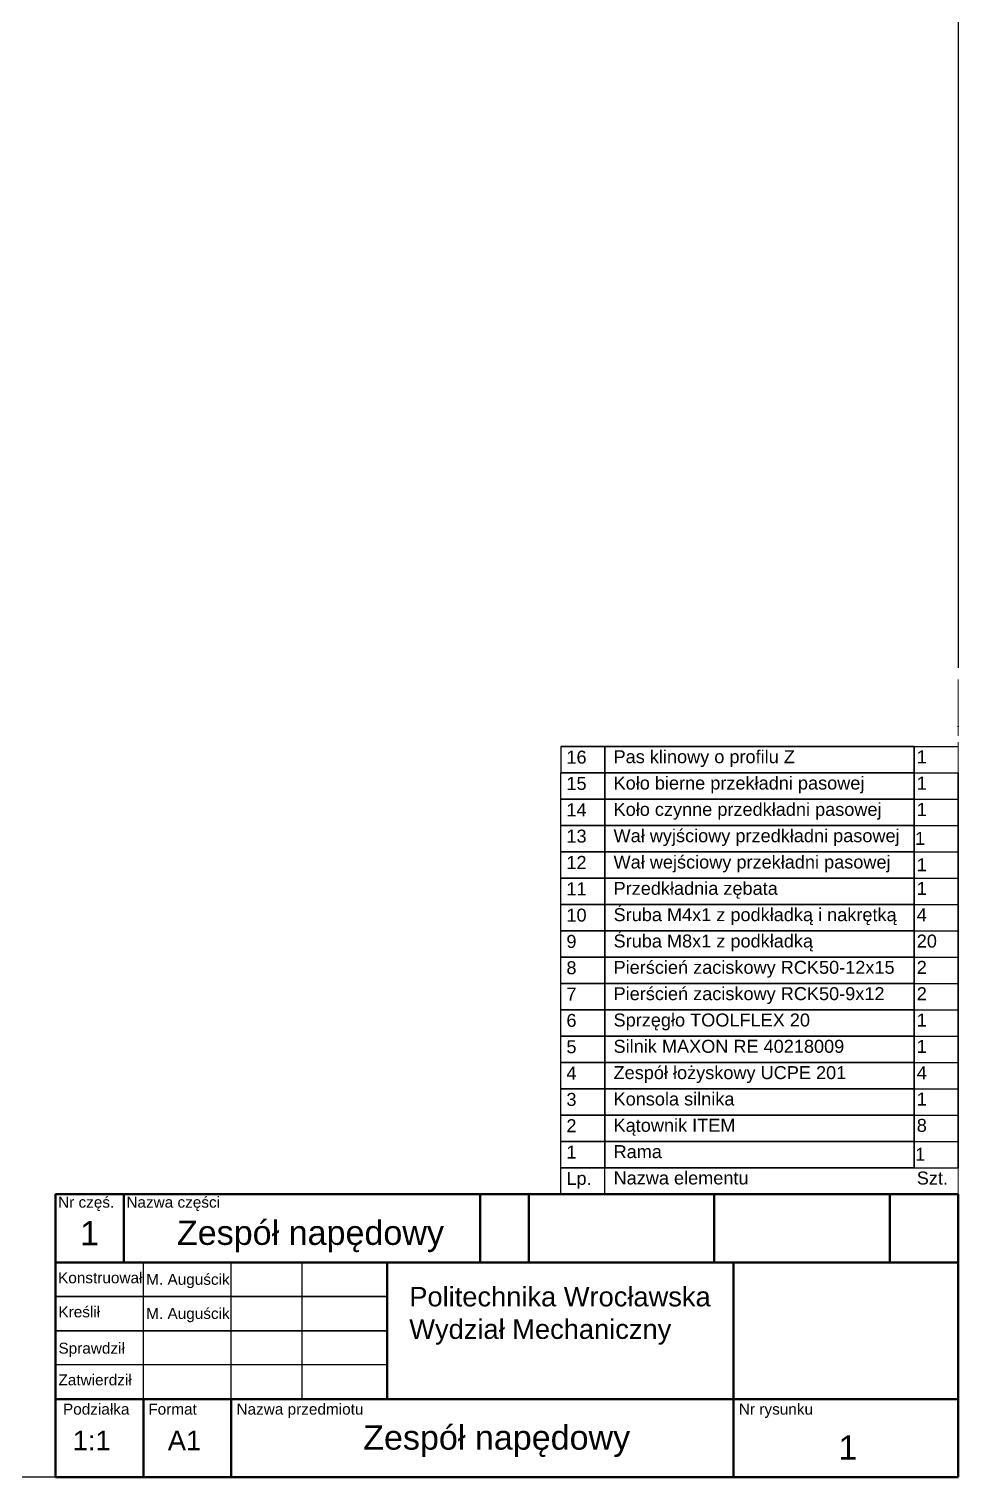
# Model space of a CAD drawing. Header units: millimetres. Extents: x -3183 to 3067, y 1033 to 2218.
# Drawn here: x -1307.2 to -1116.7, y 1611.3 to 1908.3 of the extents above; entities that cross this region are included whole.
import ezdxf

# ---------------------------------------------------------------- set-up
doc = ezdxf.new("R2010")
doc.units = ezdxf.units.MM
doc.linetypes.add('KRESKAKROPKA2', pattern=[12.7, 6.35, -3.175, 0, -3.175])
for name, color, linetype, lineweight in [('ciagla cienka', 7, 'Continuous', 25), ('ciagla normalna', 7, 'Continuous', 50), ('Default', 7, 'Continuous', 30), ('oś', 7, 'KRESKAKROPKA2', 13)]:
    doc.layers.add(name, color=color, linetype=linetype, lineweight=lineweight)
doc.styles.add('Annotative', font='arial.ttf')
doc.styles.get("Standard").update_dxf_attribs({"font": 'arial.ttf'})

msp = doc.modelspace()

# ---------------------------------------------------------------- linework, layer by layer
for p, q in [((-1116.74988, 2205.34293), (-1116.74986, 1777.34293)), ((-1198.18031, 1761.14293), (-1189.18031, 1761.14293)), ((-1125.74988, 1761.14293), (-1198.18031, 1761.14293)), ((-1198.18031, 1761.14293), (-1198.18031, 1755.74293)), ((-1189.18031, 1761.14293), (-1189.18031, 1755.74293)), ((-1189.18031, 1755.74293), (-1189.18031, 1761.14293)), ((-1189.18031, 1761.14293), (-1125.74988, 1761.14293)), ((-1125.74988, 1761.14293), (-1125.74988, 1755.74293)), ((-1125.74988, 1755.74293), (-1125.74988, 1761.14293)), ((-1125.74988, 1761.14293), (-1116.74988, 1761.14293)), ((-1198.18031, 1750.34293), (-1198.18031, 1755.74293)), ((-1198.18031, 1755.74293), (-1189.18031, 1755.74293)), ((-1125.74988, 1755.74293), (-1198.18031, 1755.74293)), ((-1189.18031, 1755.74293), (-1189.18031, 1750.34293)), ((-1189.18031, 1750.34293), (-1189.18031, 1755.74293)), ((-1189.18031, 1755.74293), (-1125.74988, 1755.74293)), ((-1125.74988, 1755.74293), (-1125.74988, 1750.34293)), ((-1125.74988, 1750.34293), (-1125.74988, 1755.74293)), ((-1125.74988, 1755.74293), (-1116.74988, 1755.74293)), ((-1116.74988, 1755.74293), (-1116.74988, 1750.34293)), ((-1116.74988, 1750.34293), (-1116.74988, 1755.74293)), ((-1198.18031, 1744.94293), (-1198.18031, 1750.34293)), ((-1198.18031, 1750.34293), (-1189.18031, 1750.34293)), ((-1125.74988, 1750.34293), (-1198.18031, 1750.34293)), ((-1189.18031, 1750.34293), (-1189.18031, 1744.94293)), ((-1189.18031, 1744.94293), (-1189.18031, 1750.34293)), ((-1189.18031, 1750.34293), (-1125.74988, 1750.34293)), ((-1125.74988, 1750.34293), (-1125.74988, 1744.94293)), ((-1125.74988, 1744.94293), (-1125.74988, 1750.34293)), ((-1125.74988, 1750.34293), (-1116.74988, 1750.34293)), ((-1116.74988, 1750.34293), (-1116.74988, 1744.94293)), ((-1116.74988, 1744.94293), (-1116.74988, 1750.34293)), ((-1198.18031, 1739.54293), (-1198.18031, 1744.94293)), ((-1198.18031, 1744.94293), (-1189.18031, 1744.94293)), ((-1125.74988, 1744.94293), (-1198.18031, 1744.94293)), ((-1189.18031, 1744.94293), (-1189.18031, 1739.54293)), ((-1189.18031, 1739.54293), (-1189.18031, 1744.94293)), ((-1189.18031, 1744.94293), (-1125.74988, 1744.94293)), ((-1125.74988, 1744.94293), (-1125.74988, 1739.54293)), ((-1125.74988, 1739.54293), (-1125.74988, 1744.94293)), ((-1125.74988, 1744.94293), (-1116.74988, 1744.94293)), ((-1116.74988, 1744.94293), (-1116.74988, 1739.54293)), ((-1116.74988, 1739.54293), (-1116.74988, 1744.94293)), ((-1198.18031, 1734.14293), (-1198.18031, 1739.54293)), ((-1198.18031, 1739.54293), (-1189.18031, 1739.54293)), ((-1125.74988, 1739.54293), (-1198.18031, 1739.54293)), ((-1189.18031, 1739.54293), (-1189.18031, 1734.14293)), ((-1189.18031, 1734.14293), (-1189.18031, 1739.54293)), ((-1189.18031, 1739.54293), (-1125.74988, 1739.54293)), ((-1125.74988, 1739.54293), (-1125.74988, 1734.14293)), ((-1125.74988, 1734.14293), (-1125.74988, 1739.54293)), ((-1125.74988, 1739.54293), (-1116.74988, 1739.54293)), ((-1116.74988, 1739.54293), (-1116.74988, 1734.14293)), ((-1116.74988, 1734.14293), (-1116.74988, 1739.54293)), ((-1198.18031, 1728.74293), (-1198.18031, 1734.14293)), ((-1198.18031, 1734.14293), (-1189.18031, 1734.14293)), ((-1125.74988, 1734.14293), (-1198.18031, 1734.14293)), ((-1189.18031, 1734.14293), (-1189.18031, 1728.74293)), ((-1189.18031, 1728.74293), (-1189.18031, 1734.14293)), ((-1189.18031, 1734.14293), (-1125.74988, 1734.14293)), ((-1125.74988, 1734.14293), (-1125.74988, 1728.74293)), ((-1125.74988, 1728.74293), (-1125.74988, 1734.14293)), ((-1125.74988, 1734.14293), (-1116.74988, 1734.14293)), ((-1125.74988, 1734.14293), (-1125.74988, 1728.74293)), ((-1125.74988, 1728.74293), (-1125.74988, 1734.14293)), ((-1116.74988, 1734.14293), (-1116.74988, 1728.74293)), ((-1116.74988, 1728.74293), (-1116.74988, 1734.14293)), ((-1198.18031, 1723.34293), (-1198.18031, 1728.74293)), ((-1198.18031, 1728.74293), (-1189.18031, 1728.74293)), ((-1125.74988, 1728.74293), (-1198.18031, 1728.74293)), ((-1125.74988, 1728.74293), (-1198.18031, 1728.74293)), ((-1189.18031, 1728.74293), (-1189.18031, 1723.34293)), ((-1189.18031, 1723.34293), (-1189.18031, 1728.74293)), ((-1189.18031, 1728.74293), (-1125.74988, 1728.74293)), ((-1189.18031, 1728.74293), (-1125.74988, 1728.74293)), ((-1125.74988, 1728.74293), (-1125.74988, 1723.34293)), ((-1125.74988, 1723.34293), (-1125.74988, 1728.74293)), ((-1125.74988, 1728.74293), (-1116.74988, 1728.74293)), ((-1125.74988, 1728.74293), (-1125.74988, 1723.34293)), ((-1125.74988, 1723.34293), (-1125.74988, 1728.74293)), ((-1125.74988, 1728.74293), (-1116.74988, 1728.74293)), ((-1116.74988, 1728.74293), (-1116.74988, 1723.34293)), ((-1116.74988, 1723.34293), (-1116.74988, 1728.74293)), ((-1198.18031, 1717.94293), (-1198.18031, 1723.34293)), ((-1198.18031, 1723.34293), (-1189.18031, 1723.34293)), ((-1125.74988, 1723.34293), (-1198.18031, 1723.34293)), ((-1125.74988, 1723.34293), (-1198.18031, 1723.34293)), ((-1189.18031, 1723.34293), (-1189.18031, 1717.94293)), ((-1189.18031, 1717.94293), (-1189.18031, 1723.34293)), ((-1189.18031, 1723.34293), (-1125.74988, 1723.34293)), ((-1189.18031, 1723.34293), (-1125.74988, 1723.34293)), ((-1125.74988, 1723.34293), (-1125.74988, 1717.94293)), ((-1125.74988, 1717.94293), (-1125.74988, 1723.34293)), ((-1125.74988, 1723.34293), (-1116.74988, 1723.34293)), ((-1125.74988, 1723.34293), (-1125.74988, 1717.94293)), ((-1125.74988, 1717.94293), (-1125.74988, 1723.34293)), ((-1125.74988, 1723.34293), (-1116.74988, 1723.34293)), ((-1116.74988, 1723.34293), (-1116.74988, 1717.94293)), ((-1116.74988, 1717.94293), (-1116.74988, 1723.34293)), ((-1198.18031, 1712.54293), (-1198.18031, 1717.94293)), ((-1198.18031, 1717.94293), (-1189.18031, 1717.94293)), ((-1125.74988, 1717.94293), (-1198.18031, 1717.94293)), ((-1125.74988, 1717.94293), (-1198.18031, 1717.94293)), ((-1189.18031, 1717.94293), (-1189.18031, 1712.54293)), ((-1189.18031, 1712.54293), (-1189.18031, 1717.94293)), ((-1189.18031, 1717.94293), (-1125.74988, 1717.94293)), ((-1189.18031, 1717.94293), (-1125.74988, 1717.94293)), ((-1125.74988, 1717.94293), (-1125.74988, 1712.54293)), ((-1125.74988, 1712.54293), (-1125.74988, 1717.94293)), ((-1125.74988, 1717.94293), (-1116.74988, 1717.94293)), ((-1125.74988, 1717.94293), (-1125.74988, 1712.54293)), ((-1125.74988, 1712.54293), (-1125.74988, 1717.94293)), ((-1125.74988, 1717.94293), (-1125.74988, 1712.54293)), ((-1125.74988, 1712.54293), (-1125.74988, 1717.94293)), ((-1125.74988, 1717.94293), (-1116.74988, 1717.94293)), ((-1116.74988, 1717.94293), (-1116.74988, 1712.54293)), ((-1116.74988, 1712.54293), (-1116.74988, 1717.94293)), ((-1116.74988, 1717.94293), (-1116.74988, 1712.54293)), ((-1116.74988, 1712.54293), (-1116.74988, 1717.94293)), ((-1198.18031, 1707.14293), (-1198.18031, 1712.54293)), ((-1198.18031, 1712.54293), (-1189.18031, 1712.54293)), ((-1125.74988, 1712.54293), (-1198.18031, 1712.54293)), ((-1125.74988, 1712.54293), (-1198.18031, 1712.54293)), ((-1189.18031, 1712.54293), (-1189.18031, 1707.14293)), ((-1189.18031, 1707.14293), (-1189.18031, 1712.54293)), ((-1189.18031, 1712.54293), (-1125.74988, 1712.54293)), ((-1189.18031, 1712.54293), (-1125.74988, 1712.54293)), ((-1125.74988, 1712.54293), (-1125.74988, 1707.14293)), ((-1125.74988, 1707.14293), (-1125.74988, 1712.54293)), ((-1125.74988, 1712.54293), (-1116.74988, 1712.54293)), ((-1125.74988, 1712.54293), (-1125.74988, 1707.14293)), ((-1125.74988, 1707.14293), (-1125.74988, 1712.54293)), ((-1125.74988, 1712.54293), (-1116.74988, 1712.54293)), ((-1116.74988, 1712.54293), (-1116.74988, 1707.14293)), ((-1116.74988, 1707.14293), (-1116.74988, 1712.54293)), ((-1116.74988, 1712.54293), (-1116.74988, 1707.14293)), ((-1116.74988, 1707.14293), (-1116.74988, 1712.54293)), ((-1198.18031, 1701.74293), (-1198.18031, 1707.14293)), ((-1198.18031, 1707.14293), (-1189.18031, 1707.14293)), ((-1125.74988, 1707.14293), (-1198.18031, 1707.14293)), ((-1125.74988, 1707.14293), (-1198.18031, 1707.14293)), ((-1189.18031, 1707.14293), (-1189.18031, 1701.74293)), ((-1189.18031, 1701.74293), (-1189.18031, 1707.14293)), ((-1189.18031, 1707.14293), (-1125.74988, 1707.14293)), ((-1189.18031, 1707.14293), (-1125.74988, 1707.14293)), ((-1125.74988, 1707.14293), (-1125.74988, 1701.74293)), ((-1125.74988, 1701.74293), (-1125.74988, 1707.14293)), ((-1125.74988, 1707.14293), (-1116.74988, 1707.14293)), ((-1125.74988, 1707.14293), (-1125.74988, 1701.74293)), ((-1125.74988, 1701.74293), (-1125.74988, 1707.14293)), ((-1125.74988, 1707.14293), (-1116.74988, 1707.14293)), ((-1116.74988, 1707.14293), (-1116.74988, 1701.74293)), ((-1116.74988, 1701.74293), (-1116.74988, 1707.14293)), ((-1116.74988, 1707.14293), (-1116.74988, 1701.74293)), ((-1116.74988, 1701.74293), (-1116.74988, 1707.14293)), ((-1198.18031, 1696.34293), (-1198.18031, 1701.74293)), ((-1198.18031, 1701.74293), (-1189.18031, 1701.74293)), ((-1125.74988, 1701.74293), (-1198.18031, 1701.74293)), ((-1125.74988, 1701.74293), (-1198.18031, 1701.74293)), ((-1189.18031, 1701.74293), (-1189.18031, 1696.34293)), ((-1189.18031, 1696.34293), (-1189.18031, 1701.74293)), ((-1189.18031, 1701.74293), (-1125.74988, 1701.74293)), ((-1189.18031, 1701.74293), (-1125.74988, 1701.74293)), ((-1125.74988, 1701.74293), (-1125.74988, 1696.34293)), ((-1125.74988, 1696.34293), (-1125.74988, 1701.74293)), ((-1125.74988, 1701.74293), (-1116.74988, 1701.74293)), ((-1125.74988, 1701.74293), (-1125.74988, 1696.34293)), ((-1125.74988, 1696.34293), (-1125.74988, 1701.74293)), ((-1125.74988, 1701.74293), (-1116.74988, 1701.74293)), ((-1116.74988, 1701.74293), (-1116.74988, 1696.34293)), ((-1116.74988, 1696.34293), (-1116.74988, 1701.74293)), ((-1116.74988, 1701.74293), (-1116.74988, 1696.34293)), ((-1116.74988, 1696.34293), (-1116.74988, 1701.74293)), ((-1198.18031, 1690.94293), (-1198.18031, 1696.34293)), ((-1198.18031, 1696.34293), (-1189.18031, 1696.34293)), ((-1125.74988, 1696.34293), (-1198.18031, 1696.34293)), ((-1125.74988, 1696.34293), (-1198.18031, 1696.34293)), ((-1189.18031, 1696.34293), (-1189.18031, 1690.94293)), ((-1189.18031, 1690.94293), (-1189.18031, 1696.34293)), ((-1189.18031, 1696.34293), (-1125.74988, 1696.34293)), ((-1189.18031, 1696.34293), (-1125.74988, 1696.34293)), ((-1125.74988, 1696.34293), (-1125.74988, 1690.94293)), ((-1125.74988, 1690.94293), (-1125.74988, 1696.34293)), ((-1125.74988, 1696.34293), (-1116.74988, 1696.34293)), ((-1125.74988, 1696.34293), (-1125.74988, 1690.94293)), ((-1125.74988, 1690.94293), (-1125.74988, 1696.34293)), ((-1125.74988, 1696.34293), (-1116.74988, 1696.34293)), ((-1116.74988, 1696.34293), (-1116.74988, 1690.94293)), ((-1116.74988, 1690.94293), (-1116.74988, 1696.34293)), ((-1116.74988, 1696.34293), (-1116.74988, 1690.94293)), ((-1116.74988, 1690.94293), (-1116.74988, 1696.34293)), ((-1198.18031, 1685.54293), (-1198.18031, 1690.94293)), ((-1198.18031, 1690.94293), (-1189.18031, 1690.94293)), ((-1125.74988, 1690.94293), (-1198.18031, 1690.94293)), ((-1125.74988, 1690.94293), (-1198.18031, 1690.94293)), ((-1189.18031, 1690.94293), (-1189.18031, 1685.54293)), ((-1189.18031, 1685.54293), (-1189.18031, 1690.94293)), ((-1189.18031, 1690.94293), (-1125.74988, 1690.94293)), ((-1189.18031, 1690.94293), (-1125.74988, 1690.94293)), ((-1125.74988, 1690.94293), (-1125.74988, 1685.54293)), ((-1125.74988, 1685.54293), (-1125.74988, 1690.94293)), ((-1125.74988, 1690.94293), (-1116.74988, 1690.94293)), ((-1125.74988, 1690.94293), (-1125.74988, 1685.54293)), ((-1125.74988, 1685.54293), (-1125.74988, 1690.94293)), ((-1125.74988, 1690.94293), (-1116.74988, 1690.94293)), ((-1116.74988, 1690.94293), (-1116.74988, 1685.54293)), ((-1116.74988, 1685.54293), (-1116.74988, 1690.94293)), ((-1116.74988, 1690.94293), (-1116.74988, 1685.54293)), ((-1116.74988, 1685.54293), (-1116.74988, 1690.94293)), ((-1198.18031, 1680.14293), (-1198.18031, 1685.54293)), ((-1198.18031, 1685.54293), (-1189.18031, 1685.54293)), ((-1125.74988, 1685.54293), (-1198.18031, 1685.54293)), ((-1189.18031, 1685.54293), (-1189.18031, 1680.14293)), ((-1189.18031, 1680.14293), (-1189.18031, 1685.54293)), ((-1189.18031, 1685.54293), (-1125.74988, 1685.54293)), ((-1125.74988, 1685.54293), (-1125.74988, 1680.14293)), ((-1125.74988, 1680.14293), (-1125.74988, 1685.54293)), ((-1125.74988, 1685.54293), (-1116.74988, 1685.54293)), ((-1116.74988, 1685.54293), (-1116.74988, 1680.14293)), ((-1116.74988, 1680.14293), (-1116.74988, 1685.54293)), ((-1198.18031, 1674.74293), (-1198.18031, 1680.14293)), ((-1198.18031, 1680.14293), (-1189.18031, 1680.14293)), ((-1125.74988, 1680.14293), (-1198.18031, 1680.14293)), ((-1189.18031, 1680.14293), (-1189.18031, 1674.74293)), ((-1189.18031, 1674.74293), (-1189.18031, 1680.14293)), ((-1189.18031, 1680.14293), (-1125.74988, 1680.14293)), ((-1125.74988, 1680.14293), (-1125.74988, 1674.74293)), ((-1125.74988, 1674.74293), (-1125.74988, 1680.14293)), ((-1125.74988, 1680.14293), (-1116.74988, 1680.14293)), ((-1125.74988, 1680.14293), (-1125.74988, 1674.74293)), ((-1125.74988, 1674.74293), (-1125.74988, 1680.14293)), ((-1116.74988, 1680.14293), (-1116.74988, 1674.74293)), ((-1116.74988, 1674.74293), (-1116.74988, 1680.14293)), ((-1116.74988, 1680.14293), (-1116.74988, 1674.74293)), ((-1116.74988, 1674.74293), (-1116.74988, 1680.14293)), ((-1198.18031, 1669.34293), (-1198.18031, 1674.74293)), ((-1198.18031, 1674.74293), (-1189.18031, 1674.74293)), ((-1125.74988, 1674.74293), (-1198.18031, 1674.74293)), ((-1189.18031, 1669.34293), (-1189.18031, 1674.74293)), ((-1189.18031, 1674.74293), (-1125.74988, 1674.74293)), ((-1125.74988, 1674.74293), (-1116.74988, 1674.74293)), ((-1301.74988, 1611.34293), (-1957.74988, 1611.34293))]:
    msp.add_line(p, q)
at = {"layer": 'ciagla cienka'}
for p, q in [((-1283.74988, 1627.34293), (-1283.74988, 1655.34293)), ((-1265.74988, 1627.34293), (-1265.74988, 1655.34293)), ((-1251.24988, 1655.34293), (-1251.24988, 1627.34293))]:
    msp.add_line(p, q, dxfattribs=at)
for points in [[(-1301.74988, 1655.34293), (-1233.74988, 1655.34293), (-1233.74988, 1648.34293), (-1301.74988, 1648.34293)], [(-1301.74988, 1648.34293), (-1233.74988, 1648.34293), (-1233.74988, 1641.34293), (-1301.74988, 1641.34293)], [(-1301.74988, 1641.34293), (-1233.74988, 1641.34293), (-1233.74988, 1634.34293), (-1301.74988, 1634.34293)]]:
    msp.add_lwpolyline(points, close=True, dxfattribs=at)
at = {"layer": 'ciagla normalna'}
for points in [[(-1116.74988, 1611.34293), (-1301.74988, 1611.34293), (-1301.74988, 1669.34293), (-1116.74988, 1669.34293)], [(-1301.74988, 1669.34293), (-1287.74988, 1669.34293), (-1287.74988, 1655.34293), (-1301.74988, 1655.34293)], [(-1214.74988, 1669.34293), (-1287.74988, 1669.34293), (-1287.74988, 1655.34293), (-1214.74988, 1655.34293)], [(-1204.74988, 1669.34293), (-1214.74988, 1669.34293), (-1214.74988, 1655.34293), (-1204.74988, 1655.34293)], [(-1166.74988, 1669.34293), (-1204.74988, 1669.34293), (-1204.74988, 1655.34293), (-1166.74988, 1655.34293)], [(-1130.74988, 1669.34293), (-1166.74988, 1669.34293), (-1166.74988, 1655.34293), (-1130.74988, 1655.34293)], [(-1116.74988, 1669.34293), (-1130.74988, 1669.34293), (-1130.74988, 1655.34293), (-1116.74988, 1655.34293)], [(-1301.74988, 1655.34293), (-1116.74988, 1655.34293), (-1116.74988, 1627.34293), (-1301.74988, 1627.34293)], [(-1301.74988, 1627.34293), (-1233.74988, 1627.34293), (-1233.74988, 1655.34293), (-1301.74988, 1655.34293)], [(-1116.74988, 1627.34293), (-1162.74988, 1627.34293), (-1162.74988, 1655.34293), (-1116.74988, 1655.34293)], [(-1301.74988, 1627.34293), (-1283.74988, 1627.34293), (-1283.74988, 1611.34293), (-1301.74988, 1611.34293)], [(-1283.74988, 1627.34293), (-1265.74988, 1627.34293), (-1265.74988, 1611.34293), (-1283.74988, 1611.34293)], [(-1116.74988, 1611.34293), (-1162.74988, 1611.34293), (-1162.74988, 1627.34293), (-1116.74988, 1627.34293)]]:
    msp.add_lwpolyline(points, close=True, dxfattribs=at)
at = {"layer": 'Default', "color": 7, "linetype": 'Continuous'}
for p, q in [((-1198.18031, 1761.14293), (-1125.74988, 1761.14293)), ((-1198.18031, 1755.74293), (-1125.74988, 1755.74293)), ((-1198.18031, 1750.34293), (-1125.74988, 1750.34293)), ((-1198.18031, 1744.94293), (-1125.74988, 1744.94293)), ((-1198.18031, 1739.54293), (-1125.74988, 1739.54293)), ((-1198.18031, 1734.14293), (-1125.74988, 1734.14293)), ((-1198.18031, 1728.74293), (-1125.74988, 1728.74293)), ((-1198.18031, 1728.74293), (-1125.74988, 1728.74293)), ((-1198.18031, 1723.34293), (-1125.74988, 1723.34293)), ((-1198.18031, 1723.34293), (-1125.74988, 1723.34293)), ((-1198.18031, 1717.94293), (-1125.74988, 1717.94293)), ((-1198.18031, 1717.94293), (-1125.74988, 1717.94293)), ((-1198.18031, 1712.54293), (-1125.74988, 1712.54293)), ((-1198.18031, 1712.54293), (-1125.74988, 1712.54293)), ((-1198.18031, 1707.14293), (-1125.74988, 1707.14293)), ((-1198.18031, 1707.14293), (-1125.74988, 1707.14293)), ((-1198.18031, 1701.74293), (-1125.74988, 1701.74293)), ((-1198.18031, 1701.74293), (-1125.74988, 1701.74293)), ((-1198.18031, 1696.34293), (-1125.74988, 1696.34293)), ((-1198.18031, 1696.34293), (-1125.74988, 1696.34293)), ((-1198.18031, 1690.94293), (-1125.74988, 1690.94293)), ((-1198.18031, 1690.94293), (-1125.74988, 1690.94293)), ((-1198.18031, 1685.54293), (-1125.74988, 1685.54293)), ((-1198.18031, 1680.14293), (-1125.74988, 1680.14293)), ((-1198.18031, 1674.74293), (-1125.74988, 1674.74293))]:
    msp.add_line(p, q, dxfattribs=at)
at = {"layer": 'oś'}
for p, q in [((-1116.74988, 1755.74293), (-1116.74986, 1777.34293)), ((-1116.74987, 1766.54293), (-1116.74987, 1769.70335)), ((-1116.74987, 1766.54293), (-1116.74987, 1763.39477)), ((-1116.74988, 1674.74293), (-1116.74988, 1669.34293))]:
    msp.add_line(p, q, dxfattribs=at)

# ---------------------------------------------------------------- texts
at = {"char_height": 1.9, "attachment_point": 1, "style": 'Annotative'}
for s, insert, width in [('{\\H1.4x;16}', (-1197.03384, 1760.32812), 8.7261353), ('{\\H1.4x;Pas klinowy o profilu Z}', (-1187.36856, 1760.41383), 59.8884565), ('{\\H1.4x;1}', (-1125.21215, 1760.39901), 8.8906936), ('{\\H1.4x;15}', (-1197.03384, 1754.92812), 8.7261353), ('{\\H1.4x;Koło bierne przekładni pasowej}', (-1187.36856, 1755.01383), 59.8884565), ('{\\H1.4x;1}', (-1125.21215, 1754.99901), 8.8906936), ('{\\H1.4x;14}', (-1197.03384, 1749.52812), 8.7261353), ('{\\H1.4x;Koło czynne przedkładni pasowej}', (-1187.36856, 1749.61383), 59.8884565), ('{\\H1.4x;1}', (-1125.21215, 1749.59901), 8.7261353), ('{\\H1.4x;13}', (-1197.03384, 1744.12812), 8.7261353), ('{\\H1.4x;Wał wyjściowy przedkładni pasowej}', (-1187.36856, 1744.21383), 59.8884565), ('{\\H1.4x;1}', (-1125.572, 1743.66516), 8.7261353), ('{\\H1.4x;12}', (-1197.03384, 1738.72812), 8.7261353), ('{\\H1.4x;Wał wejściowy przekładni pasowej}', (-1187.36856, 1738.81383), 59.8884565), ('{\\H1.4x;1}', (-1125.22177, 1738.26517), 8.7261353), ('{\\H1.4x;11}', (-1197.03384, 1733.32812), 8.7261353), ('{\\H1.4x;Przedkładnia zębata}', (-1187.36856, 1733.41383), 59.8884565), ('{\\H1.4x;1}', (-1125.21215, 1733.39901), 8.7261353), ('{\\H1.4x;Śruba M4x1 z podkładką i nakrętką}', (-1187.36856, 1728.01383), 59.8884565), ('{\\H1.4x;10}', (-1197.03384, 1727.92812), 8.7261353), ('{\\H1.4x;4}', (-1125.21215, 1727.99901), 8.7261353), ('{\\H1.4x;Śruba M8x1 z podkładką}', (-1187.36856, 1722.61383), 59.8884565), ('{\\H1.4x;20}', (-1125.21215, 1722.59901), 8.7261353), ('{\\H1.4x;9}', (-1197.03384, 1722.52812), 8.7261353), ('{\\H1.4x;8}', (-1197.03384, 1717.12812), 8.7261353), ('{\\H1.4x;Pierścień zaciskowy RCK50-12x15}', (-1187.36856, 1717.21383), 59.8884565), ('{\\H1.4x;2}', (-1125.21215, 1717.19901), 8.7261353), ('{\\H1.4x;7}', (-1197.03384, 1711.72812), 8.7261353), ('{\\H1.4x;Pierścień zaciskowy RCK50-9x12}', (-1187.36856, 1711.81383), 59.8884565), ('{\\H1.4x;2}', (-1125.21215, 1711.79901), 8.7261353), ('{\\H1.4x;6}', (-1197.03384, 1706.32812), 8.7261353), ('{\\H1.4x;Sprzęgło TOOLFLEX 20}', (-1187.36856, 1706.41383), 59.8884565), ('{\\H1.4x;1}', (-1125.21215, 1706.39901), 8.7261353), ('{\\H1.4x;5}', (-1197.03384, 1700.92812), 8.7261353), ('{\\H1.4x;Silnik MAXON RE 40218009}', (-1187.36856, 1701.01383), 59.8884565), ('{\\H1.4x;1}', (-1125.21215, 1700.99901), 8.7261353), ('{\\H1.4x;4}', (-1197.03384, 1695.52812), 8.7261353), ('{\\H1.4x;Zespół łożyskowy UCPE 201}', (-1187.36856, 1695.61383), 59.8884565), ('{\\H1.4x;4}', (-1125.21215, 1695.59901), 8.7261353), ('{\\H1.4x;3}', (-1197.03384, 1690.12812), 8.7261353), ('{\\H1.4x;Konsola silnika}', (-1187.36856, 1690.21383), 59.8884565), ('{\\H1.4x;1}', (-1125.21215, 1690.19901), 8.7261353), ('{\\H1.4x;2}', (-1197.03384, 1684.72812), 8.7261353), ('{\\H1.4x;Kątownik ITEM}', (-1187.36856, 1684.81383), 59.8884565), ('{\\H1.4x;8}', (-1125.21215, 1684.79901), 8.7261353), ('{\\H1.4x;1}', (-1197.03384, 1679.32812), 8.7261353), ('{\\H1.4x;Rama}', (-1187.36856, 1679.41383), 59.8884565), ('{\\H1.4x;1}', (-1125.53549, 1678.86517), 8.7261353), ('{\\H1.4x;Lp.}', (-1197.03384, 1673.92812), 8.7261353), ('{\\H1.4x;Nazwa elementu}', (-1187.36856, 1674.01383), 59.8884565), ('{\\H1.4x;Szt.}', (-1125.21215, 1673.99901), 8.7261353)]:
    msp.add_mtext(s, dxfattribs=dict(at, insert=insert, width=width))
at = {"layer": 'ciagla cienka', "attachment_point": 1}
for s, width, heights, insert, char_height in [('Nr częś.', 28, [0], (-1301.24988, 1668.84293), 2.25), ('Nazwa części', 41.7273005, [11.27245], (-1287.24988, 1668.84293), 2.25), ('1', 36, [0], (-1296.74988, 1663.84293), 5), ('Zespół napędowy', 59.0079795, [0], (-1276.88241, 1663.95817), 5), ('Konstruował', 36, [0], (-1301.24988, 1653.34293), 2.25), ('  M. Auguścik', 36, [0], (-1284.92707, 1653.01579), 2.25), ('Politechnika Wrocławska\\PWydział Mechaniczny', 130.6506658, [41.90603], (-1229.24988, 1650.34293), 4), ('Kreślił', 36, [0], (-1301.17372, 1646.34293), 2.25), ('  M. Auguścik', 36, [0], (-1284.92707, 1646.01579), 2.25), ('Sprawdził', 36, [0], (-1301.17372, 1638.89621), 2.25), ('Zatwierdził', 36, [0], (-1301.17372, 1632.39621), 2.25), ('Podziałka', 36, [0], (-1300.24988, 1626.39621), 2.25), ('Format', 36, [0], (-1282.74988, 1626.39621), 2.25), ('Nazwa przedmiotu', 55.9264538, [4.53843], (-1264.67372, 1626.39621), 2.25), ('Nr rysunku', 36, [0], (-1161.67372, 1626.39621), 2.25), ('^IZespół napędowy', 94.9596922, [9.40134], (-1258.70255, 1621.95817), 5), ('1:1', 36, [0], (-1298.24988, 1620.84293), 4), ('A1', 36, [0], (-1278.74988, 1620.84293), 4), ('1', 36, [0], (-1141.24988, 1619.89621), 5)]:
    msp.add_mtext_dynamic_manual_height_columns(s, width=width, gutter_width=12.5, heights=heights, dxfattribs=dict(at, insert=insert, char_height=char_height))

doc.saveas('drawing.dxf')
